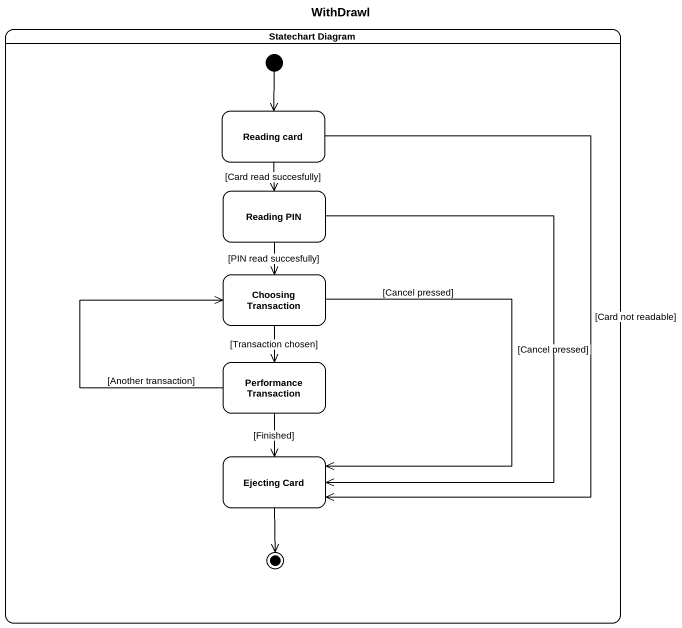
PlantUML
@startuml
title WithDrawl
hide empty description
state "Statechart Diagram" as Statechart_Diagram {
  state "Reading card" as Reading_card
  state "Reading PIN" as Reading_PIN
  state "Choosing Transaction" as Choosing_Transaction
  state "Performance Transaction" as Performance_Transaction
  state "Ejecting Card" as Ejecting_Card
  [*] --> Reading_card
  Ejecting_Card --> [*]
}
Reading_card --> Reading_PIN : [Card read succesfully]
Reading_card --> Ejecting_Card : [Card not readable]
Reading_PIN --> Choosing_Transaction : [PIN read succesfully]
Reading_PIN --> Ejecting_Card : [Cancel pressed]
Choosing_Transaction --> Performance_Transaction : [Transaction chosen]
Choosing_Transaction --> Ejecting_Card : [Cancel pressed]
Performance_Transaction -up-> Choosing_Transaction : [Another transaction]
Performance_Transaction --> Ejecting_Card : [Finished]
@enduml
